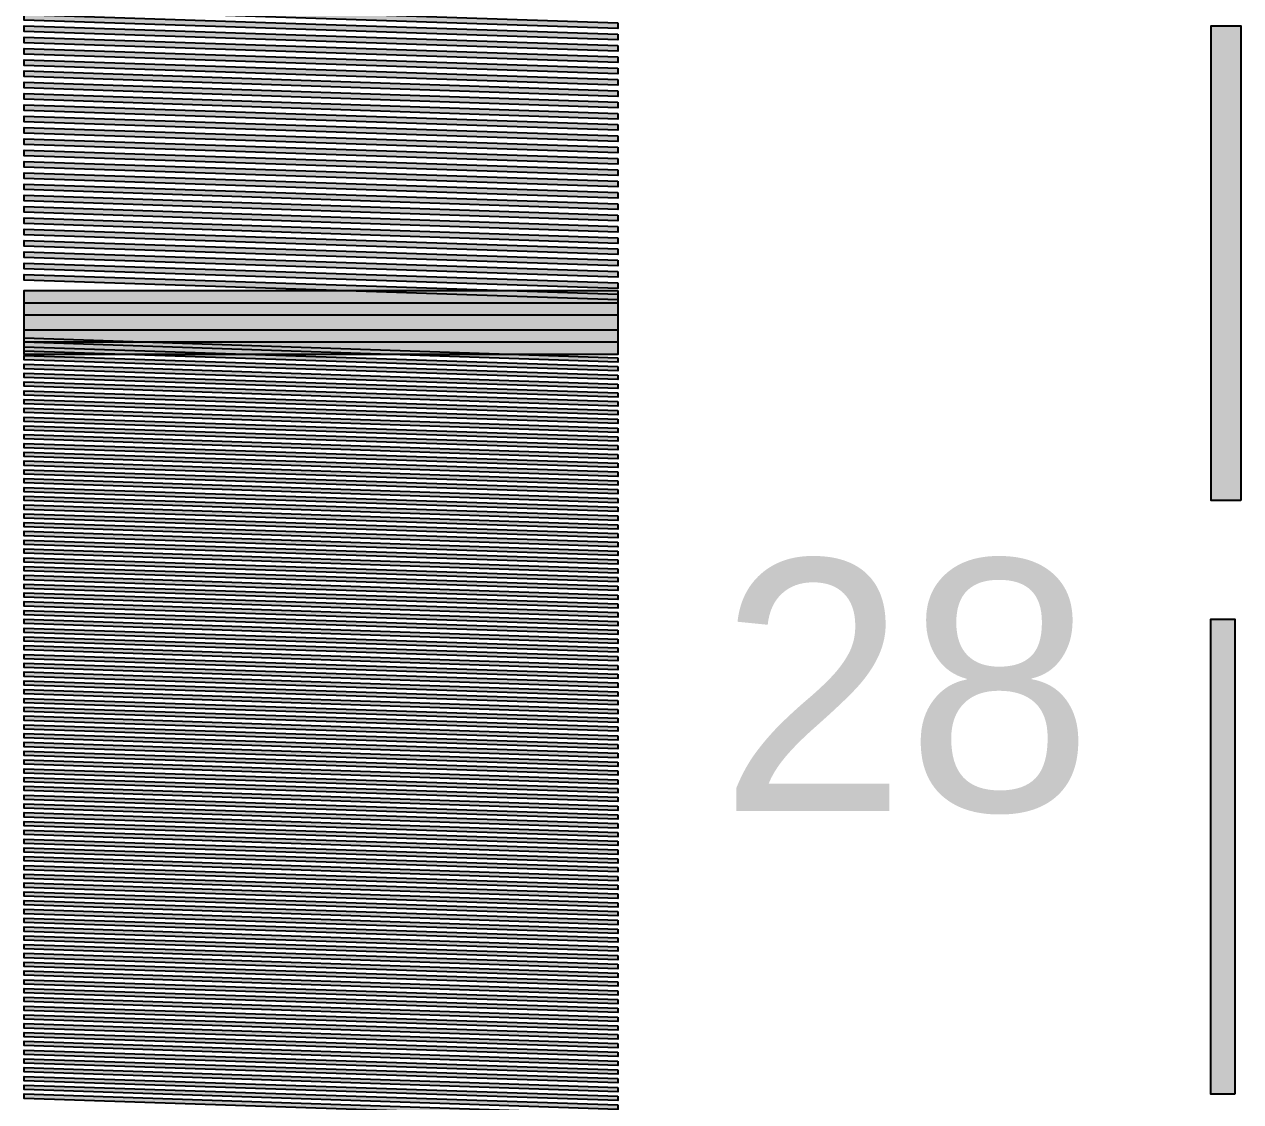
# Model space of a CAD drawing. Header units: millimetres. Extents: x 0 to 1582, y 0 to 984.
# Drawn here: x 1111.1 to 1193.1, y 507.7 to 580.3 of the extents above; entities that cross this region are included whole.
import ezdxf

# ---------------------------------------------------------------- set-up
doc = ezdxf.new("R2010")
doc.units = ezdxf.units.MM
for name, color, linetype in [('CENTER', 7, 'Continuous'), ('LABELS', 7, 'Continuous'), ('PERIPHERY', 7, 'Continuous')]:
    doc.layers.add(name, color=color, linetype=linetype)

msp = doc.modelspace()

# ---------------------------------------------------------------- hatches: boundary and pattern name
at = {"layer": 'CENTER', "true_color": 0x000000}
h = msp.add_hatch(color=7, dxfattribs=at)
h.dxf.hatch_style = 1
h.paths.add_polyline_path([(1193.12, 548.251), (1191.12, 548.251), (1191.12, 580.25), (1193.12, 580.25), (1193.12, 548.251)])
h = msp.add_hatch(color=7, dxfattribs=at)
h.dxf.hatch_style = 1
h.paths.add_polyline_path([(1192.719, 508.251), (1191.119, 508.251), (1191.119, 540.251), (1192.719, 540.251), (1192.719, 508.251)])
at = {"layer": 'PERIPHERY', "true_color": 0x000000}
h = msp.add_hatch(color=7, dxfattribs=at)
h.dxf.hatch_style = 1
h.paths.add_polyline_path([(1151.12, 580.443), (1151.12, 580.062), (1111.117, 581.395), (1111.117, 581.776), (1151.12, 580.443)])
h = msp.add_hatch(color=7, dxfattribs=at)
h.dxf.hatch_style = 1
h.paths.add_polyline_path([(1151.12, 579.68), (1151.12, 579.299), (1111.117, 580.633), (1111.117, 581.014), (1151.12, 579.68)])
h = msp.add_hatch(color=7, dxfattribs=at)
h.dxf.hatch_style = 1
h.paths.add_polyline_path([(1151.12, 578.918), (1151.12, 578.537), (1111.117, 579.871), (1111.117, 580.252), (1151.12, 578.918)])
h = msp.add_hatch(color=7, dxfattribs=at)
h.dxf.hatch_style = 1
h.paths.add_polyline_path([(1151.12, 578.156), (1151.12, 577.775), (1111.117, 579.109), (1111.117, 579.49), (1151.12, 578.156)])
h = msp.add_hatch(color=7, dxfattribs=at)
h.dxf.hatch_style = 1
h.paths.add_polyline_path([(1151.12, 577.393), (1151.12, 577.011), (1111.117, 578.345), (1111.117, 578.726), (1151.12, 577.393)])
h = msp.add_hatch(color=7, dxfattribs=at)
h.dxf.hatch_style = 1
h.paths.add_polyline_path([(1151.12, 576.631), (1151.12, 576.25), (1111.117, 577.583), (1111.117, 577.964), (1151.12, 576.631)])
h = msp.add_hatch(color=7, dxfattribs=at)
h.dxf.hatch_style = 1
h.paths.add_polyline_path([(1151.12, 575.87), (1151.12, 575.488), (1111.117, 576.822), (1111.117, 577.203), (1151.12, 575.87)])
h = msp.add_hatch(color=7, dxfattribs=at)
h.dxf.hatch_style = 1
h.paths.add_polyline_path([(1151.12, 575.108), (1151.12, 574.727), (1111.117, 576.06), (1111.117, 576.441), (1151.12, 575.108)])
h = msp.add_hatch(color=7, dxfattribs=at)
h.dxf.hatch_style = 1
h.paths.add_polyline_path([(1151.12, 574.347), (1151.12, 573.965), (1111.117, 575.298), (1111.117, 575.68), (1151.12, 574.347)])
h = msp.add_hatch(color=7, dxfattribs=at)
h.dxf.hatch_style = 1
h.paths.add_polyline_path([(1151.12, 573.585), (1151.12, 573.204), (1111.117, 574.537), (1111.117, 574.918), (1151.12, 573.585)])
h = msp.add_hatch(color=7, dxfattribs=at)
h.dxf.hatch_style = 1
h.paths.add_polyline_path([(1151.12, 572.823), (1151.12, 572.442), (1111.117, 573.775), (1111.117, 574.157), (1151.12, 572.823)])
h = msp.add_hatch(color=7, dxfattribs=at)
h.dxf.hatch_style = 1
h.paths.add_polyline_path([(1151.12, 572.061), (1151.12, 571.681), (1111.117, 573.014), (1111.117, 573.395), (1151.12, 572.061)])
h = msp.add_hatch(color=7, dxfattribs=at)
h.dxf.hatch_style = 1
h.paths.add_polyline_path([(1151.12, 571.3), (1151.12, 570.919), (1111.117, 572.252), (1111.117, 572.634), (1151.12, 571.3)])
h = msp.add_hatch(color=7, dxfattribs=at)
h.dxf.hatch_style = 1
h.paths.add_polyline_path([(1151.12, 570.538), (1151.12, 570.157), (1111.117, 571.49), (1111.117, 571.871), (1151.12, 570.538)])
h = msp.add_hatch(color=7, dxfattribs=at)
h.dxf.hatch_style = 1
h.paths.add_polyline_path([(1151.12, 569.776), (1151.12, 569.395), (1111.117, 570.728), (1111.117, 571.109), (1151.12, 569.776)])
h = msp.add_hatch(color=7, dxfattribs=at)
h.dxf.hatch_style = 1
h.paths.add_polyline_path([(1151.12, 569.014), (1151.12, 568.633), (1111.117, 569.966), (1111.117, 570.347), (1151.12, 569.014)])
h = msp.add_hatch(color=7, dxfattribs=at)
h.dxf.hatch_style = 1
h.paths.add_polyline_path([(1151.12, 568.252), (1151.12, 567.87), (1111.117, 569.204), (1111.117, 569.585), (1151.12, 568.252)])
h = msp.add_hatch(color=7, dxfattribs=at)
h.dxf.hatch_style = 1
h.paths.add_polyline_path([(1151.12, 567.49), (1151.12, 567.109), (1111.117, 568.442), (1111.117, 568.823), (1151.12, 567.49)])
h = msp.add_hatch(color=7, dxfattribs=at)
h.dxf.hatch_style = 1
h.paths.add_polyline_path([(1151.12, 566.729), (1151.12, 566.347), (1111.117, 567.681), (1111.117, 568.062), (1151.12, 566.729)])
h = msp.add_hatch(color=7, dxfattribs=at)
h.dxf.hatch_style = 1
h.paths.add_polyline_path([(1151.12, 565.967), (1151.12, 565.586), (1111.117, 566.919), (1111.117, 567.3), (1151.12, 565.967)])
h = msp.add_hatch(color=7, dxfattribs=at)
h.dxf.hatch_style = 1
h.paths.add_polyline_path([(1151.12, 565.205), (1151.12, 564.824), (1111.117, 566.157), (1111.117, 566.539), (1151.12, 565.205)])
h = msp.add_hatch(color=7, dxfattribs=at)
h.dxf.hatch_style = 1
h.paths.add_polyline_path([(1151.12, 564.444), (1151.12, 564.063), (1111.117, 565.396), (1111.117, 565.777), (1151.12, 564.444)])
h = msp.add_hatch(color=7, dxfattribs=at)
h.dxf.hatch_style = 1
h.paths.add_polyline_path([(1151.12, 563.681), (1151.12, 563.3), (1111.117, 564.634), (1111.117, 565.015), (1151.12, 563.681)])
h = msp.add_hatch(color=7, dxfattribs=at)
h.dxf.hatch_style = 1
h.paths.add_polyline_path([(1151.12, 562.919), (1151.12, 562.538), (1111.117, 563.872), (1111.117, 564.253), (1151.12, 562.919)])
h = msp.add_hatch(color=7, dxfattribs=at)
h.dxf.hatch_style = 1
h.paths.add_polyline_path([(1151.12, 562.157), (1151.12, 561.776), (1111.117, 563.11), (1111.117, 563.491), (1151.12, 562.157)])
h = msp.add_hatch(color=7, dxfattribs=at)
h.dxf.hatch_style = 1
h.paths.add_polyline_path([(1151.12, 562.398), (1151.12, 559.732), (1111.117, 559.732), (1111.117, 562.398), (1151.12, 562.398)])
h = msp.add_hatch(color=7, dxfattribs=at)
h.dxf.hatch_style = 1
h.paths.add_polyline_path([(1151.12, 561.583), (1151.12, 558.917), (1111.117, 558.917), (1111.117, 561.583), (1151.12, 561.583)])
h = msp.add_hatch(color=7, dxfattribs=at)
h.dxf.hatch_style = 1
h.paths.add_polyline_path([(1151.12, 560.768), (1151.12, 558.102), (1111.117, 558.102), (1111.117, 560.768), (1151.12, 560.768)])
h = msp.add_hatch(color=7, dxfattribs=at)
h.dxf.hatch_style = 1
h.paths.add_polyline_path([(1151.12, 557.879), (1151.12, 557.583), (1111.117, 558.917), (1111.117, 559.213), (1151.12, 557.879)])
h = msp.add_hatch(color=7, dxfattribs=at)
h.dxf.hatch_style = 1
h.paths.add_polyline_path([(1151.12, 557.287), (1151.12, 556.99), (1111.117, 558.324), (1111.117, 558.62), (1151.12, 557.287)])
h = msp.add_hatch(color=7, dxfattribs=at)
h.dxf.hatch_style = 1
h.paths.add_polyline_path([(1151.12, 556.694), (1151.12, 556.398), (1111.117, 557.731), (1111.117, 558.027), (1151.12, 556.694)])
h = msp.add_hatch(color=7, dxfattribs=at)
h.dxf.hatch_style = 1
h.paths.add_polyline_path([(1151.12, 556.101), (1151.12, 555.805), (1111.117, 557.139), (1111.117, 557.435), (1151.12, 556.101)])
h = msp.add_hatch(color=7, dxfattribs=at)
h.dxf.hatch_style = 1
h.paths.add_polyline_path([(1151.12, 555.509), (1151.12, 555.212), (1111.117, 556.546), (1111.117, 556.842), (1151.12, 555.509)])
h = msp.add_hatch(color=7, dxfattribs=at)
h.dxf.hatch_style = 1
h.paths.add_polyline_path([(1151.12, 554.916), (1151.12, 554.62), (1111.117, 555.953), (1111.117, 556.249), (1151.12, 554.916)])
h = msp.add_hatch(color=7, dxfattribs=at)
h.dxf.hatch_style = 1
h.paths.add_polyline_path([(1151.12, 554.323), (1151.12, 554.027), (1111.117, 555.36), (1111.117, 555.656), (1151.12, 554.323)])
h = msp.add_hatch(color=7, dxfattribs=at)
h.dxf.hatch_style = 1
h.paths.add_polyline_path([(1151.12, 553.731), (1151.12, 553.434), (1111.117, 554.768), (1111.117, 555.064), (1151.12, 553.731)])
h = msp.add_hatch(color=7, dxfattribs=at)
h.dxf.hatch_style = 1
h.paths.add_polyline_path([(1151.12, 553.139), (1151.12, 552.842), (1111.117, 554.176), (1111.117, 554.472), (1151.12, 553.139)])
h = msp.add_hatch(color=7, dxfattribs=at)
h.dxf.hatch_style = 1
h.paths.add_polyline_path([(1151.12, 552.546), (1151.12, 552.25), (1111.117, 553.584), (1111.117, 553.879), (1151.12, 552.546)])
h = msp.add_hatch(color=7, dxfattribs=at)
h.dxf.hatch_style = 1
h.paths.add_polyline_path([(1151.12, 551.954), (1151.12, 551.658), (1111.117, 552.991), (1111.117, 553.287), (1151.12, 551.954)])
h = msp.add_hatch(color=7, dxfattribs=at)
h.dxf.hatch_style = 1
h.paths.add_polyline_path([(1151.12, 551.362), (1151.12, 551.066), (1111.117, 552.399), (1111.117, 552.695), (1151.12, 551.362)])
h = msp.add_hatch(color=7, dxfattribs=at)
h.dxf.hatch_style = 1
h.paths.add_polyline_path([(1151.12, 550.769), (1151.12, 550.473), (1111.117, 551.806), (1111.117, 552.103), (1151.12, 550.769)])
h = msp.add_hatch(color=7, dxfattribs=at)
h.dxf.hatch_style = 1
h.paths.add_polyline_path([(1151.12, 550.177), (1151.12, 549.88), (1111.117, 551.214), (1111.117, 551.51), (1151.12, 550.177)])
h = msp.add_hatch(color=7, dxfattribs=at)
h.dxf.hatch_style = 1
h.paths.add_polyline_path([(1151.12, 549.584), (1151.12, 549.288), (1111.117, 550.621), (1111.117, 550.918), (1151.12, 549.584)])
h = msp.add_hatch(color=7, dxfattribs=at)
h.dxf.hatch_style = 1
h.paths.add_polyline_path([(1151.12, 548.991), (1151.12, 548.695), (1111.117, 550.029), (1111.117, 550.325), (1151.12, 548.991)])
h = msp.add_hatch(color=7, dxfattribs=at)
h.dxf.hatch_style = 1
h.paths.add_polyline_path([(1151.12, 548.399), (1151.12, 548.102), (1111.117, 549.436), (1111.117, 549.732), (1151.12, 548.399)])
h = msp.add_hatch(color=7, dxfattribs=at)
h.dxf.hatch_style = 1
h.paths.add_polyline_path([(1151.12, 547.806), (1151.12, 547.51), (1111.117, 548.843), (1111.117, 549.14), (1151.12, 547.806)])
h = msp.add_hatch(color=7, dxfattribs=at)
h.dxf.hatch_style = 1
h.paths.add_polyline_path([(1151.12, 547.213), (1151.12, 546.917), (1111.117, 548.25), (1111.117, 548.546), (1151.12, 547.213)])
h = msp.add_hatch(color=7, dxfattribs=at)
h.dxf.hatch_style = 1
h.paths.add_polyline_path([(1151.12, 546.621), (1151.12, 546.324), (1111.117, 547.658), (1111.117, 547.954), (1151.12, 546.621)])
h = msp.add_hatch(color=7, dxfattribs=at)
h.dxf.hatch_style = 1
h.paths.add_polyline_path([(1151.12, 546.029), (1151.12, 545.732), (1111.117, 547.066), (1111.117, 547.362), (1151.12, 546.029)])
h = msp.add_hatch(color=7, dxfattribs=at)
h.dxf.hatch_style = 1
h.paths.add_polyline_path([(1151.12, 545.436), (1151.12, 545.14), (1111.117, 546.473), (1111.117, 546.77), (1151.12, 545.436)])
h = msp.add_hatch(color=7, dxfattribs=at)
h.dxf.hatch_style = 1
h.paths.add_polyline_path([(1151.12, 544.844), (1151.12, 544.548), (1111.117, 545.881), (1111.117, 546.178), (1151.12, 544.844)])
h = msp.add_hatch(color=7, dxfattribs=at)
h.dxf.hatch_style = 1
h.paths.add_polyline_path([(1151.12, 544.252), (1151.12, 543.956), (1111.117, 545.289), (1111.117, 545.585), (1151.12, 544.252)])
h = msp.add_hatch(color=7, dxfattribs=at)
h.dxf.hatch_style = 1
h.paths.add_polyline_path([(1151.12, 543.659), (1151.12, 543.363), (1111.117, 544.696), (1111.117, 544.993), (1151.12, 543.659)])
h = msp.add_hatch(color=7, dxfattribs=at)
h.dxf.hatch_style = 1
h.paths.add_polyline_path([(1151.12, 543.067), (1151.12, 542.771), (1111.117, 544.104), (1111.117, 544.4), (1151.12, 543.067)])
h = msp.add_hatch(color=7, dxfattribs=at)
h.dxf.hatch_style = 1
h.paths.add_polyline_path([(1151.12, 542.474), (1151.12, 542.178), (1111.117, 543.511), (1111.117, 543.808), (1151.12, 542.474)])
h = msp.add_hatch(color=7, dxfattribs=at)
h.dxf.hatch_style = 1
h.paths.add_polyline_path([(1151.12, 541.881), (1151.12, 541.585), (1111.117, 542.918), (1111.117, 543.215), (1151.12, 541.881)])
h = msp.add_hatch(color=7, dxfattribs=at)
h.dxf.hatch_style = 1
h.paths.add_polyline_path([(1151.12, 541.289), (1151.12, 540.993), (1111.117, 542.326), (1111.117, 542.622), (1151.12, 541.289)])
h = msp.add_hatch(color=7, dxfattribs=at)
h.dxf.hatch_style = 1
h.paths.add_polyline_path([(1151.12, 540.696), (1151.12, 540.4), (1111.117, 541.733), (1111.117, 542.029), (1151.12, 540.696)])
h = msp.add_hatch(color=7, dxfattribs=at)
h.dxf.hatch_style = 1
h.paths.add_polyline_path([(1151.12, 540.103), (1151.12, 539.807), (1111.117, 541.14), (1111.117, 541.437), (1151.12, 540.103)])
h = msp.add_hatch(color=7, dxfattribs=at)
h.dxf.hatch_style = 1
h.paths.add_polyline_path([(1151.12, 539.511), (1151.12, 539.215), (1111.117, 540.548), (1111.117, 540.844), (1151.12, 539.511)])
h = msp.add_hatch(color=7, dxfattribs=at)
h.dxf.hatch_style = 1
h.paths.add_polyline_path([(1151.12, 538.918), (1151.12, 538.622), (1111.117, 539.955), (1111.117, 540.251), (1151.12, 538.918)])
h = msp.add_hatch(color=7, dxfattribs=at)
h.dxf.hatch_style = 1
h.paths.add_polyline_path([(1151.12, 538.325), (1151.12, 538.029), (1111.117, 539.362), (1111.117, 539.658), (1151.12, 538.325)])
h = msp.add_hatch(color=7, dxfattribs=at)
h.dxf.hatch_style = 1
h.paths.add_polyline_path([(1151.12, 537.733), (1151.12, 537.437), (1111.117, 538.77), (1111.117, 539.066), (1151.12, 537.733)])
h = msp.add_hatch(color=7, dxfattribs=at)
h.dxf.hatch_style = 1
h.paths.add_polyline_path([(1151.12, 537.14), (1151.12, 536.845), (1111.117, 538.178), (1111.117, 538.474), (1151.12, 537.14)])
h = msp.add_hatch(color=7, dxfattribs=at)
h.dxf.hatch_style = 1
h.paths.add_polyline_path([(1151.12, 536.548), (1151.12, 536.252), (1111.117, 537.585), (1111.117, 537.882), (1151.12, 536.548)])
h = msp.add_hatch(color=7, dxfattribs=at)
h.dxf.hatch_style = 1
h.paths.add_polyline_path([(1151.12, 535.956), (1151.12, 535.66), (1111.117, 536.993), (1111.117, 537.289), (1151.12, 535.956)])
h = msp.add_hatch(color=7, dxfattribs=at)
h.dxf.hatch_style = 1
h.paths.add_polyline_path([(1151.12, 535.364), (1151.12, 535.068), (1111.117, 536.401), (1111.117, 536.697), (1151.12, 535.364)])
h = msp.add_hatch(color=7, dxfattribs=at)
h.dxf.hatch_style = 1
h.paths.add_polyline_path([(1151.12, 534.771), (1151.12, 534.475), (1111.117, 535.808), (1111.117, 536.104), (1151.12, 534.771)])
h = msp.add_hatch(color=7, dxfattribs=at)
h.dxf.hatch_style = 1
h.paths.add_polyline_path([(1151.12, 534.178), (1151.12, 533.882), (1111.117, 535.215), (1111.117, 535.511), (1151.12, 534.178)])
h = msp.add_hatch(color=7, dxfattribs=at)
h.dxf.hatch_style = 1
h.paths.add_polyline_path([(1151.12, 533.585), (1151.12, 533.289), (1111.117, 534.622), (1111.117, 534.919), (1151.12, 533.585)])
h = msp.add_hatch(color=7, dxfattribs=at)
h.dxf.hatch_style = 1
h.paths.add_polyline_path([(1151.12, 532.993), (1151.12, 532.697), (1111.117, 534.03), (1111.117, 534.326), (1151.12, 532.993)])
h = msp.add_hatch(color=7, dxfattribs=at)
h.dxf.hatch_style = 1
h.paths.add_polyline_path([(1151.12, 532.4), (1151.12, 532.104), (1111.117, 533.437), (1111.117, 533.733), (1151.12, 532.4)])
h = msp.add_hatch(color=7, dxfattribs=at)
h.dxf.hatch_style = 1
h.paths.add_polyline_path([(1151.12, 531.807), (1151.12, 531.511), (1111.117, 532.844), (1111.117, 533.141), (1151.12, 531.807)])
h = msp.add_hatch(color=7, dxfattribs=at)
h.dxf.hatch_style = 1
h.paths.add_polyline_path([(1151.12, 531.214), (1151.12, 530.918), (1111.117, 532.251), (1111.117, 532.548), (1151.12, 531.214)])
h = msp.add_hatch(color=7, dxfattribs=at)
h.dxf.hatch_style = 1
h.paths.add_polyline_path([(1151.12, 530.622), (1151.12, 530.326), (1111.117, 531.659), (1111.117, 531.955), (1151.12, 530.622)])
h = msp.add_hatch(color=7, dxfattribs=at)
h.dxf.hatch_style = 1
h.paths.add_polyline_path([(1151.12, 530.03), (1151.12, 529.734), (1111.117, 531.067), (1111.117, 531.363), (1151.12, 530.03)])
h = msp.add_hatch(color=7, dxfattribs=at)
h.dxf.hatch_style = 1
h.paths.add_polyline_path([(1151.12, 529.438), (1151.12, 529.142), (1111.117, 530.475), (1111.117, 530.771), (1151.12, 529.438)])
h = msp.add_hatch(color=7, dxfattribs=at)
h.dxf.hatch_style = 1
h.paths.add_polyline_path([(1151.12, 528.845), (1151.12, 528.55), (1111.117, 529.883), (1111.117, 530.179), (1151.12, 528.845)])
h = msp.add_hatch(color=7, dxfattribs=at)
h.dxf.hatch_style = 1
h.paths.add_polyline_path([(1151.12, 528.253), (1151.12, 527.957), (1111.117, 529.29), (1111.117, 529.587), (1151.12, 528.253)])
h = msp.add_hatch(color=7, dxfattribs=at)
h.dxf.hatch_style = 1
h.paths.add_polyline_path([(1151.12, 527.66), (1151.12, 527.364), (1111.117, 528.697), (1111.117, 528.994), (1151.12, 527.66)])
h = msp.add_hatch(color=7, dxfattribs=at)
h.dxf.hatch_style = 1
h.paths.add_polyline_path([(1151.12, 527.068), (1151.12, 526.772), (1111.117, 528.105), (1111.117, 528.402), (1151.12, 527.068)])
h = msp.add_hatch(color=7, dxfattribs=at)
h.dxf.hatch_style = 1
h.paths.add_polyline_path([(1151.12, 526.475), (1151.12, 526.18), (1111.117, 527.513), (1111.117, 527.809), (1151.12, 526.475)])
h = msp.add_hatch(color=7, dxfattribs=at)
h.dxf.hatch_style = 1
h.paths.add_polyline_path([(1151.12, 525.883), (1151.12, 525.587), (1111.117, 526.92), (1111.117, 527.217), (1151.12, 525.883)])
h = msp.add_hatch(color=7, dxfattribs=at)
h.dxf.hatch_style = 1
h.paths.add_polyline_path([(1151.12, 525.29), (1151.12, 524.994), (1111.117, 526.327), (1111.117, 526.624), (1151.12, 525.29)])
h = msp.add_hatch(color=7, dxfattribs=at)
h.dxf.hatch_style = 1
h.paths.add_polyline_path([(1151.12, 524.698), (1151.12, 524.401), (1111.117, 525.734), (1111.117, 526.031), (1151.12, 524.698)])
h = msp.add_hatch(color=7, dxfattribs=at)
h.dxf.hatch_style = 1
h.paths.add_polyline_path([(1151.12, 524.105), (1151.12, 523.808), (1111.117, 525.141), (1111.117, 525.438), (1151.12, 524.105)])
h = msp.add_hatch(color=7, dxfattribs=at)
h.dxf.hatch_style = 1
h.paths.add_polyline_path([(1151.12, 523.512), (1151.12, 523.216), (1111.117, 524.549), (1111.117, 524.846), (1151.12, 523.512)])
h = msp.add_hatch(color=7, dxfattribs=at)
h.dxf.hatch_style = 1
h.paths.add_polyline_path([(1151.12, 522.92), (1151.12, 522.624), (1111.117, 523.957), (1111.117, 524.254), (1151.12, 522.92)])
h = msp.add_hatch(color=7, dxfattribs=at)
h.dxf.hatch_style = 1
h.paths.add_polyline_path([(1151.12, 522.328), (1151.12, 522.032), (1111.117, 523.365), (1111.117, 523.661), (1151.12, 522.328)])
h = msp.add_hatch(color=7, dxfattribs=at)
h.dxf.hatch_style = 1
h.paths.add_polyline_path([(1151.12, 521.736), (1151.12, 521.439), (1111.117, 522.772), (1111.117, 523.069), (1151.12, 521.736)])
h = msp.add_hatch(color=7, dxfattribs=at)
h.dxf.hatch_style = 1
h.paths.add_polyline_path([(1151.12, 521.144), (1151.12, 520.847), (1111.117, 522.18), (1111.117, 522.477), (1151.12, 521.144)])
h = msp.add_hatch(color=7, dxfattribs=at)
h.dxf.hatch_style = 1
h.paths.add_polyline_path([(1151.12, 520.55), (1151.12, 520.254), (1111.117, 521.587), (1111.117, 521.884), (1151.12, 520.55)])
h = msp.add_hatch(color=7, dxfattribs=at)
h.dxf.hatch_style = 1
h.paths.add_polyline_path([(1151.12, 519.958), (1151.12, 519.661), (1111.117, 520.994), (1111.117, 521.291), (1151.12, 519.958)])
h = msp.add_hatch(color=7, dxfattribs=at)
h.dxf.hatch_style = 1
h.paths.add_polyline_path([(1151.12, 519.365), (1151.12, 519.069), (1111.117, 520.402), (1111.117, 520.699), (1151.12, 519.365)])
h = msp.add_hatch(color=7, dxfattribs=at)
h.dxf.hatch_style = 1
h.paths.add_polyline_path([(1151.12, 518.772), (1151.12, 518.476), (1111.117, 519.809), (1111.117, 520.106), (1151.12, 518.772)])
h = msp.add_hatch(color=7, dxfattribs=at)
h.dxf.hatch_style = 1
h.paths.add_polyline_path([(1151.12, 518.18), (1151.12, 517.883), (1111.117, 519.216), (1111.117, 519.513), (1151.12, 518.18)])
h = msp.add_hatch(color=7, dxfattribs=at)
h.dxf.hatch_style = 1
h.paths.add_polyline_path([(1151.12, 517.587), (1151.12, 517.291), (1111.117, 518.624), (1111.117, 518.921), (1151.12, 517.587)])
h = msp.add_hatch(color=7, dxfattribs=at)
h.dxf.hatch_style = 1
h.paths.add_polyline_path([(1151.12, 516.994), (1151.12, 516.698), (1111.117, 518.031), (1111.117, 518.328), (1151.12, 516.994)])
h = msp.add_hatch(color=7, dxfattribs=at)
h.dxf.hatch_style = 1
h.paths.add_polyline_path([(1151.12, 516.402), (1151.12, 516.105), (1111.117, 517.438), (1111.117, 517.735), (1151.12, 516.402)])
h = msp.add_hatch(color=7, dxfattribs=at)
h.dxf.hatch_style = 1
h.paths.add_polyline_path([(1151.12, 515.809), (1151.12, 515.513), (1111.117, 516.846), (1111.117, 517.143), (1151.12, 515.809)])
h = msp.add_hatch(color=7, dxfattribs=at)
h.dxf.hatch_style = 1
h.paths.add_polyline_path([(1151.12, 515.216), (1151.12, 514.92), (1111.117, 516.253), (1111.117, 516.549), (1151.12, 515.216)])
h = msp.add_hatch(color=7, dxfattribs=at)
h.dxf.hatch_style = 1
h.paths.add_polyline_path([(1151.12, 514.624), (1151.12, 514.327), (1111.117, 515.661), (1111.117, 515.957), (1151.12, 514.624)])
h = msp.add_hatch(color=7, dxfattribs=at)
h.dxf.hatch_style = 1
h.paths.add_polyline_path([(1151.12, 514.032), (1151.12, 513.735), (1111.117, 515.069), (1111.117, 515.365), (1151.12, 514.032)])
h = msp.add_hatch(color=7, dxfattribs=at)
h.dxf.hatch_style = 1
h.paths.add_polyline_path([(1151.12, 513.439), (1151.12, 513.143), (1111.117, 514.477), (1111.117, 514.773), (1151.12, 513.439)])
h = msp.add_hatch(color=7, dxfattribs=at)
h.dxf.hatch_style = 1
h.paths.add_polyline_path([(1151.12, 512.847), (1151.12, 512.551), (1111.117, 513.884), (1111.117, 514.181), (1151.12, 512.847)])
h = msp.add_hatch(color=7, dxfattribs=at)
h.dxf.hatch_style = 1
h.paths.add_polyline_path([(1151.12, 512.255), (1151.12, 511.959), (1111.117, 513.292), (1111.117, 513.588), (1151.12, 512.255)])
h = msp.add_hatch(color=7, dxfattribs=at)
h.dxf.hatch_style = 1
h.paths.add_polyline_path([(1151.12, 511.662), (1151.12, 511.365), (1111.117, 512.699), (1111.117, 512.995), (1151.12, 511.662)])
h = msp.add_hatch(color=7, dxfattribs=at)
h.dxf.hatch_style = 1
h.paths.add_polyline_path([(1151.12, 511.069), (1151.12, 510.773), (1111.117, 512.106), (1111.117, 512.403), (1151.12, 511.069)])
h = msp.add_hatch(color=7, dxfattribs=at)
h.dxf.hatch_style = 1
h.paths.add_polyline_path([(1151.12, 510.476), (1151.12, 510.18), (1111.117, 511.514), (1111.117, 511.81), (1151.12, 510.476)])
h = msp.add_hatch(color=7, dxfattribs=at)
h.dxf.hatch_style = 1
h.paths.add_polyline_path([(1151.12, 509.884), (1151.12, 509.587), (1111.117, 510.921), (1111.117, 511.217), (1151.12, 509.884)])
h = msp.add_hatch(color=7, dxfattribs=at)
h.dxf.hatch_style = 1
h.paths.add_polyline_path([(1151.12, 509.291), (1151.12, 508.995), (1111.117, 510.328), (1111.117, 510.625), (1151.12, 509.291)])
h = msp.add_hatch(color=7, dxfattribs=at)
h.dxf.hatch_style = 1
h.paths.add_polyline_path([(1151.12, 508.698), (1151.12, 508.402), (1111.117, 509.736), (1111.117, 510.032), (1151.12, 508.698)])
h = msp.add_hatch(color=7, dxfattribs=at)
h.dxf.hatch_style = 1
h.paths.add_polyline_path([(1151.12, 508.105), (1151.12, 507.809), (1111.117, 509.143), (1111.117, 509.439), (1151.12, 508.105)])
h = msp.add_hatch(color=7, dxfattribs=at)
h.dxf.hatch_style = 1
h.paths.add_polyline_path([(1151.12, 507.513), (1151.12, 507.217), (1111.117, 508.55), (1111.117, 508.847), (1151.12, 507.513)])
h = msp.add_hatch(color=7, dxfattribs=at)
h.dxf.hatch_style = 1
h.paths.add_polyline_path([(1151.12, 506.921), (1151.12, 506.625), (1111.117, 507.958), (1111.117, 508.254), (1151.12, 506.921)])

# ---------------------------------------------------------------- linework, layer by layer
at = {"layer": 'CENTER', "color": 250}
for points in [[(1193.12, 548.251), (1191.12, 548.251), (1191.12, 580.25), (1193.12, 580.25), (1193.12, 548.251)], [(1192.719, 508.251), (1191.119, 508.251), (1191.119, 540.251), (1192.719, 540.251), (1192.719, 508.251)]]:
    msp.add_lwpolyline(points, close=True, dxfattribs=at)
at = {"layer": 'CENTER', "color": 250, "true_color": 0x000000}
for points in [[(1193.12, 548.251), (1193.12, 580.25), (1191.12, 580.25)], [(1191.12, 580.25), (1191.12, 548.251), (1193.12, 548.251)], [(1192.719, 508.251), (1192.719, 540.251), (1191.119, 540.251)], [(1191.119, 540.251), (1191.119, 508.251), (1192.719, 508.251)]]:
    msp.add_solid(points, dxfattribs=at)
at = {"layer": 'PERIPHERY', "color": 250}
for points in [[(1151.12, 580.443), (1151.12, 580.062), (1111.117, 581.395), (1111.117, 581.776), (1151.12, 580.443)], [(1151.12, 579.68), (1151.12, 579.299), (1111.117, 580.633), (1111.117, 581.014), (1151.12, 579.68)], [(1151.12, 578.918), (1151.12, 578.537), (1111.117, 579.871), (1111.117, 580.252), (1151.12, 578.918)], [(1151.12, 578.156), (1151.12, 577.775), (1111.117, 579.109), (1111.117, 579.49), (1151.12, 578.156)], [(1151.12, 577.393), (1151.12, 577.011), (1111.117, 578.345), (1111.117, 578.726), (1151.12, 577.393)], [(1151.12, 576.631), (1151.12, 576.25), (1111.117, 577.583), (1111.117, 577.964), (1151.12, 576.631)], [(1151.12, 575.87), (1151.12, 575.488), (1111.117, 576.822), (1111.117, 577.203), (1151.12, 575.87)], [(1151.12, 575.108), (1151.12, 574.727), (1111.117, 576.06), (1111.117, 576.441), (1151.12, 575.108)], [(1151.12, 574.347), (1151.12, 573.965), (1111.117, 575.298), (1111.117, 575.68), (1151.12, 574.347)], [(1151.12, 573.585), (1151.12, 573.204), (1111.117, 574.537), (1111.117, 574.918), (1151.12, 573.585)], [(1151.12, 572.823), (1151.12, 572.442), (1111.117, 573.775), (1111.117, 574.157), (1151.12, 572.823)], [(1151.12, 572.061), (1151.12, 571.681), (1111.117, 573.014), (1111.117, 573.395), (1151.12, 572.061)], [(1151.12, 571.3), (1151.12, 570.919), (1111.117, 572.252), (1111.117, 572.634), (1151.12, 571.3)], [(1151.12, 570.538), (1151.12, 570.157), (1111.117, 571.49), (1111.117, 571.871), (1151.12, 570.538)], [(1151.12, 569.776), (1151.12, 569.395), (1111.117, 570.728), (1111.117, 571.109), (1151.12, 569.776)], [(1151.12, 569.014), (1151.12, 568.633), (1111.117, 569.966), (1111.117, 570.347), (1151.12, 569.014)], [(1151.12, 568.252), (1151.12, 567.87), (1111.117, 569.204), (1111.117, 569.585), (1151.12, 568.252)], [(1151.12, 567.49), (1151.12, 567.109), (1111.117, 568.442), (1111.117, 568.823), (1151.12, 567.49)], [(1151.12, 566.729), (1151.12, 566.347), (1111.117, 567.681), (1111.117, 568.062), (1151.12, 566.729)], [(1151.12, 565.967), (1151.12, 565.586), (1111.117, 566.919), (1111.117, 567.3), (1151.12, 565.967)], [(1151.12, 565.205), (1151.12, 564.824), (1111.117, 566.157), (1111.117, 566.539), (1151.12, 565.205)], [(1151.12, 564.444), (1151.12, 564.063), (1111.117, 565.396), (1111.117, 565.777), (1151.12, 564.444)], [(1151.12, 563.681), (1151.12, 563.3), (1111.117, 564.634), (1111.117, 565.015), (1151.12, 563.681)], [(1151.12, 562.919), (1151.12, 562.538), (1111.117, 563.872), (1111.117, 564.253), (1151.12, 562.919)], [(1151.12, 562.157), (1151.12, 561.776), (1111.117, 563.11), (1111.117, 563.491), (1151.12, 562.157)], [(1151.12, 562.398), (1151.12, 559.732), (1111.117, 559.732), (1111.117, 562.398), (1151.12, 562.398)], [(1151.12, 561.583), (1151.12, 558.917), (1111.117, 558.917), (1111.117, 561.583), (1151.12, 561.583)], [(1151.12, 560.768), (1151.12, 558.102), (1111.117, 558.102), (1111.117, 560.768), (1151.12, 560.768)], [(1151.12, 557.879), (1151.12, 557.583), (1111.117, 558.917), (1111.117, 559.213), (1151.12, 557.879)], [(1151.12, 557.287), (1151.12, 556.99), (1111.117, 558.324), (1111.117, 558.62), (1151.12, 557.287)], [(1151.12, 556.694), (1151.12, 556.398), (1111.117, 557.731), (1111.117, 558.027), (1151.12, 556.694)], [(1151.12, 556.101), (1151.12, 555.805), (1111.117, 557.139), (1111.117, 557.435), (1151.12, 556.101)], [(1151.12, 555.509), (1151.12, 555.212), (1111.117, 556.546), (1111.117, 556.842), (1151.12, 555.509)], [(1151.12, 554.916), (1151.12, 554.62), (1111.117, 555.953), (1111.117, 556.249), (1151.12, 554.916)], [(1151.12, 554.323), (1151.12, 554.027), (1111.117, 555.36), (1111.117, 555.656), (1151.12, 554.323)], [(1151.12, 553.731), (1151.12, 553.434), (1111.117, 554.768), (1111.117, 555.064), (1151.12, 553.731)], [(1151.12, 553.139), (1151.12, 552.842), (1111.117, 554.176), (1111.117, 554.472), (1151.12, 553.139)], [(1151.12, 552.546), (1151.12, 552.25), (1111.117, 553.584), (1111.117, 553.879), (1151.12, 552.546)], [(1151.12, 551.954), (1151.12, 551.658), (1111.117, 552.991), (1111.117, 553.287), (1151.12, 551.954)], [(1151.12, 551.362), (1151.12, 551.066), (1111.117, 552.399), (1111.117, 552.695), (1151.12, 551.362)], [(1151.12, 550.769), (1151.12, 550.473), (1111.117, 551.806), (1111.117, 552.103), (1151.12, 550.769)], [(1151.12, 550.177), (1151.12, 549.88), (1111.117, 551.214), (1111.117, 551.51), (1151.12, 550.177)], [(1151.12, 549.584), (1151.12, 549.288), (1111.117, 550.621), (1111.117, 550.918), (1151.12, 549.584)], [(1151.12, 548.991), (1151.12, 548.695), (1111.117, 550.029), (1111.117, 550.325), (1151.12, 548.991)], [(1151.12, 548.399), (1151.12, 548.102), (1111.117, 549.436), (1111.117, 549.732), (1151.12, 548.399)], [(1151.12, 547.806), (1151.12, 547.51), (1111.117, 548.843), (1111.117, 549.14), (1151.12, 547.806)], [(1151.12, 547.213), (1151.12, 546.917), (1111.117, 548.25), (1111.117, 548.546), (1151.12, 547.213)], [(1151.12, 546.621), (1151.12, 546.324), (1111.117, 547.658), (1111.117, 547.954), (1151.12, 546.621)], [(1151.12, 546.029), (1151.12, 545.732), (1111.117, 547.066), (1111.117, 547.362), (1151.12, 546.029)], [(1151.12, 545.436), (1151.12, 545.14), (1111.117, 546.473), (1111.117, 546.77), (1151.12, 545.436)], [(1151.12, 544.844), (1151.12, 544.548), (1111.117, 545.881), (1111.117, 546.178), (1151.12, 544.844)], [(1151.12, 544.252), (1151.12, 543.956), (1111.117, 545.289), (1111.117, 545.585), (1151.12, 544.252)], [(1151.12, 543.659), (1151.12, 543.363), (1111.117, 544.696), (1111.117, 544.993), (1151.12, 543.659)], [(1151.12, 543.067), (1151.12, 542.771), (1111.117, 544.104), (1111.117, 544.4), (1151.12, 543.067)], [(1151.12, 542.474), (1151.12, 542.178), (1111.117, 543.511), (1111.117, 543.808), (1151.12, 542.474)], [(1151.12, 541.881), (1151.12, 541.585), (1111.117, 542.918), (1111.117, 543.215), (1151.12, 541.881)], [(1151.12, 541.289), (1151.12, 540.993), (1111.117, 542.326), (1111.117, 542.622), (1151.12, 541.289)], [(1151.12, 540.696), (1151.12, 540.4), (1111.117, 541.733), (1111.117, 542.029), (1151.12, 540.696)], [(1151.12, 540.103), (1151.12, 539.807), (1111.117, 541.14), (1111.117, 541.437), (1151.12, 540.103)], [(1151.12, 539.511), (1151.12, 539.215), (1111.117, 540.548), (1111.117, 540.844), (1151.12, 539.511)], [(1151.12, 538.918), (1151.12, 538.622), (1111.117, 539.955), (1111.117, 540.251), (1151.12, 538.918)], [(1151.12, 538.325), (1151.12, 538.029), (1111.117, 539.362), (1111.117, 539.658), (1151.12, 538.325)], [(1151.12, 537.733), (1151.12, 537.437), (1111.117, 538.77), (1111.117, 539.066), (1151.12, 537.733)], [(1151.12, 537.14), (1151.12, 536.845), (1111.117, 538.178), (1111.117, 538.474), (1151.12, 537.14)], [(1151.12, 536.548), (1151.12, 536.252), (1111.117, 537.585), (1111.117, 537.882), (1151.12, 536.548)], [(1151.12, 535.956), (1151.12, 535.66), (1111.117, 536.993), (1111.117, 537.289), (1151.12, 535.956)], [(1151.12, 535.364), (1151.12, 535.068), (1111.117, 536.401), (1111.117, 536.697), (1151.12, 535.364)], [(1151.12, 534.771), (1151.12, 534.475), (1111.117, 535.808), (1111.117, 536.104), (1151.12, 534.771)], [(1151.12, 534.178), (1151.12, 533.882), (1111.117, 535.215), (1111.117, 535.511), (1151.12, 534.178)], [(1151.12, 533.585), (1151.12, 533.289), (1111.117, 534.622), (1111.117, 534.919), (1151.12, 533.585)], [(1151.12, 532.993), (1151.12, 532.697), (1111.117, 534.03), (1111.117, 534.326), (1151.12, 532.993)], [(1151.12, 532.4), (1151.12, 532.104), (1111.117, 533.437), (1111.117, 533.733), (1151.12, 532.4)], [(1151.12, 531.807), (1151.12, 531.511), (1111.117, 532.844), (1111.117, 533.141), (1151.12, 531.807)], [(1151.12, 531.214), (1151.12, 530.918), (1111.117, 532.251), (1111.117, 532.548), (1151.12, 531.214)], [(1151.12, 530.622), (1151.12, 530.326), (1111.117, 531.659), (1111.117, 531.955), (1151.12, 530.622)], [(1151.12, 530.03), (1151.12, 529.734), (1111.117, 531.067), (1111.117, 531.363), (1151.12, 530.03)], [(1151.12, 529.438), (1151.12, 529.142), (1111.117, 530.475), (1111.117, 530.771), (1151.12, 529.438)], [(1151.12, 528.845), (1151.12, 528.55), (1111.117, 529.883), (1111.117, 530.179), (1151.12, 528.845)], [(1151.12, 528.253), (1151.12, 527.957), (1111.117, 529.29), (1111.117, 529.587), (1151.12, 528.253)], [(1151.12, 527.66), (1151.12, 527.364), (1111.117, 528.697), (1111.117, 528.994), (1151.12, 527.66)], [(1151.12, 527.068), (1151.12, 526.772), (1111.117, 528.105), (1111.117, 528.402), (1151.12, 527.068)], [(1151.12, 526.475), (1151.12, 526.18), (1111.117, 527.513), (1111.117, 527.809), (1151.12, 526.475)], [(1151.12, 525.883), (1151.12, 525.587), (1111.117, 526.92), (1111.117, 527.217), (1151.12, 525.883)], [(1151.12, 525.29), (1151.12, 524.994), (1111.117, 526.327), (1111.117, 526.624), (1151.12, 525.29)], [(1151.12, 524.698), (1151.12, 524.401), (1111.117, 525.734), (1111.117, 526.031), (1151.12, 524.698)], [(1151.12, 524.105), (1151.12, 523.808), (1111.117, 525.141), (1111.117, 525.438), (1151.12, 524.105)], [(1151.12, 523.512), (1151.12, 523.216), (1111.117, 524.549), (1111.117, 524.846), (1151.12, 523.512)], [(1151.12, 522.92), (1151.12, 522.624), (1111.117, 523.957), (1111.117, 524.254), (1151.12, 522.92)], [(1151.12, 522.328), (1151.12, 522.032), (1111.117, 523.365), (1111.117, 523.661), (1151.12, 522.328)], [(1151.12, 521.736), (1151.12, 521.439), (1111.117, 522.772), (1111.117, 523.069), (1151.12, 521.736)], [(1151.12, 521.144), (1151.12, 520.847), (1111.117, 522.18), (1111.117, 522.477), (1151.12, 521.144)], [(1151.12, 520.55), (1151.12, 520.254), (1111.117, 521.587), (1111.117, 521.884), (1151.12, 520.55)], [(1151.12, 519.958), (1151.12, 519.661), (1111.117, 520.994), (1111.117, 521.291), (1151.12, 519.958)], [(1151.12, 519.365), (1151.12, 519.069), (1111.117, 520.402), (1111.117, 520.699), (1151.12, 519.365)], [(1151.12, 518.772), (1151.12, 518.476), (1111.117, 519.809), (1111.117, 520.106), (1151.12, 518.772)], [(1151.12, 518.18), (1151.12, 517.883), (1111.117, 519.216), (1111.117, 519.513), (1151.12, 518.18)], [(1151.12, 517.587), (1151.12, 517.291), (1111.117, 518.624), (1111.117, 518.921), (1151.12, 517.587)], [(1151.12, 516.994), (1151.12, 516.698), (1111.117, 518.031), (1111.117, 518.328), (1151.12, 516.994)], [(1151.12, 516.402), (1151.12, 516.105), (1111.117, 517.438), (1111.117, 517.735), (1151.12, 516.402)], [(1151.12, 515.809), (1151.12, 515.513), (1111.117, 516.846), (1111.117, 517.143), (1151.12, 515.809)], [(1151.12, 515.216), (1151.12, 514.92), (1111.117, 516.253), (1111.117, 516.549), (1151.12, 515.216)], [(1151.12, 514.624), (1151.12, 514.327), (1111.117, 515.661), (1111.117, 515.957), (1151.12, 514.624)], [(1151.12, 514.032), (1151.12, 513.735), (1111.117, 515.069), (1111.117, 515.365), (1151.12, 514.032)], [(1151.12, 513.439), (1151.12, 513.143), (1111.117, 514.477), (1111.117, 514.773), (1151.12, 513.439)], [(1151.12, 512.847), (1151.12, 512.551), (1111.117, 513.884), (1111.117, 514.181), (1151.12, 512.847)], [(1151.12, 512.255), (1151.12, 511.959), (1111.117, 513.292), (1111.117, 513.588), (1151.12, 512.255)], [(1151.12, 511.662), (1151.12, 511.365), (1111.117, 512.699), (1111.117, 512.995), (1151.12, 511.662)], [(1151.12, 511.069), (1151.12, 510.773), (1111.117, 512.106), (1111.117, 512.403), (1151.12, 511.069)], [(1151.12, 510.476), (1151.12, 510.18), (1111.117, 511.514), (1111.117, 511.81), (1151.12, 510.476)], [(1151.12, 509.884), (1151.12, 509.587), (1111.117, 510.921), (1111.117, 511.217), (1151.12, 509.884)], [(1151.12, 509.291), (1151.12, 508.995), (1111.117, 510.328), (1111.117, 510.625), (1151.12, 509.291)], [(1151.12, 508.698), (1151.12, 508.402), (1111.117, 509.736), (1111.117, 510.032), (1151.12, 508.698)], [(1151.12, 508.105), (1151.12, 507.809), (1111.117, 509.143), (1111.117, 509.439), (1151.12, 508.105)], [(1151.12, 507.513), (1151.12, 507.217), (1111.117, 508.55), (1111.117, 508.847), (1151.12, 507.513)], [(1151.12, 506.921), (1151.12, 506.625), (1111.117, 507.958), (1111.117, 508.254), (1151.12, 506.921)]]:
    msp.add_lwpolyline(points, close=True, dxfattribs=at)
at = {"layer": 'PERIPHERY', "color": 250, "true_color": 0x000000}
for points in [[(1111.117, 581.395), (1151.12, 580.062), (1151.12, 580.443)], [(1151.12, 579.68), (1111.117, 581.014), (1111.117, 580.633)], [(1111.117, 580.633), (1151.12, 579.299), (1151.12, 579.68)], [(1151.12, 578.918), (1111.117, 580.252), (1111.117, 579.871)], [(1111.117, 579.871), (1151.12, 578.537), (1151.12, 578.918)], [(1151.12, 578.156), (1111.117, 579.49), (1111.117, 579.109)], [(1111.117, 579.109), (1151.12, 577.775), (1151.12, 578.156)], [(1151.12, 577.393), (1111.117, 578.726), (1111.117, 578.345)], [(1111.117, 578.345), (1151.12, 577.011), (1151.12, 577.393)], [(1151.12, 576.631), (1111.117, 577.964), (1111.117, 577.583)], [(1111.117, 577.583), (1151.12, 576.25), (1151.12, 576.631)], [(1151.12, 575.87), (1111.117, 577.203), (1111.117, 576.822)], [(1111.117, 576.822), (1151.12, 575.488), (1151.12, 575.87)], [(1151.12, 575.108), (1111.117, 576.441), (1111.117, 576.06)], [(1111.117, 576.06), (1151.12, 574.727), (1151.12, 575.108)], [(1151.12, 574.347), (1111.117, 575.68), (1111.117, 575.298)], [(1111.117, 575.298), (1151.12, 573.965), (1151.12, 574.347)], [(1151.12, 573.585), (1111.117, 574.918), (1111.117, 574.537)], [(1111.117, 574.537), (1151.12, 573.204), (1151.12, 573.585)], [(1151.12, 572.823), (1111.117, 574.157), (1111.117, 573.775)], [(1111.117, 573.775), (1151.12, 572.442), (1151.12, 572.823)], [(1151.12, 572.061), (1111.117, 573.395), (1111.117, 573.014)], [(1111.117, 573.014), (1151.12, 571.681), (1151.12, 572.061)], [(1151.12, 571.3), (1111.117, 572.634), (1111.117, 572.252)], [(1111.117, 572.252), (1151.12, 570.919), (1151.12, 571.3)], [(1151.12, 570.538), (1111.117, 571.871), (1111.117, 571.49)], [(1111.117, 571.49), (1151.12, 570.157), (1151.12, 570.538)], [(1151.12, 569.776), (1111.117, 571.109), (1111.117, 570.728)], [(1111.117, 570.728), (1151.12, 569.395), (1151.12, 569.776)], [(1151.12, 569.014), (1111.117, 570.347), (1111.117, 569.966)], [(1111.117, 569.966), (1151.12, 568.633), (1151.12, 569.014)], [(1151.12, 568.252), (1111.117, 569.585), (1111.117, 569.204)], [(1111.117, 569.204), (1151.12, 567.87), (1151.12, 568.252)], [(1151.12, 567.49), (1111.117, 568.823), (1111.117, 568.442)], [(1111.117, 568.442), (1151.12, 567.109), (1151.12, 567.49)], [(1151.12, 566.729), (1111.117, 568.062), (1111.117, 567.681)], [(1111.117, 567.681), (1151.12, 566.347), (1151.12, 566.729)], [(1151.12, 565.967), (1111.117, 567.3), (1111.117, 566.919)], [(1111.117, 566.919), (1151.12, 565.586), (1151.12, 565.967)], [(1151.12, 565.205), (1111.117, 566.539), (1111.117, 566.157)], [(1111.117, 566.157), (1151.12, 564.824), (1151.12, 565.205)], [(1151.12, 564.444), (1111.117, 565.777), (1111.117, 565.396)], [(1111.117, 565.396), (1151.12, 564.063), (1151.12, 564.444)], [(1151.12, 563.681), (1111.117, 565.015), (1111.117, 564.634)], [(1111.117, 564.634), (1151.12, 563.3), (1151.12, 563.681)], [(1151.12, 562.919), (1111.117, 564.253), (1111.117, 563.872)], [(1111.117, 563.872), (1151.12, 562.538), (1151.12, 562.919)], [(1151.12, 562.157), (1111.117, 563.491), (1111.117, 563.11)], [(1111.117, 563.11), (1151.12, 561.776), (1151.12, 562.157)], [(1151.12, 562.398), (1111.117, 562.398), (1111.117, 559.732)], [(1111.117, 559.732), (1151.12, 559.732), (1151.12, 562.398)], [(1151.12, 561.583), (1111.117, 561.583), (1111.117, 558.917)], [(1111.117, 558.917), (1151.12, 558.917), (1151.12, 561.583)], [(1151.12, 560.768), (1111.117, 560.768), (1111.117, 558.102)], [(1111.117, 558.102), (1151.12, 558.102), (1151.12, 560.768)], [(1151.12, 557.879), (1111.117, 559.213), (1111.117, 558.917)], [(1111.117, 558.917), (1151.12, 557.583), (1151.12, 557.879)], [(1151.12, 557.287), (1111.117, 558.62), (1111.117, 558.324)], [(1111.117, 558.324), (1151.12, 556.99), (1151.12, 557.287)], [(1151.12, 556.694), (1111.117, 558.027), (1111.117, 557.731)], [(1111.117, 557.731), (1151.12, 556.398), (1151.12, 556.694)], [(1151.12, 556.101), (1111.117, 557.435), (1111.117, 557.139)], [(1111.117, 557.139), (1151.12, 555.805), (1151.12, 556.101)], [(1151.12, 555.509), (1111.117, 556.842), (1111.117, 556.546)], [(1111.117, 556.546), (1151.12, 555.212), (1151.12, 555.509)], [(1151.12, 554.916), (1111.117, 556.249), (1111.117, 555.953)], [(1111.117, 555.953), (1151.12, 554.62), (1151.12, 554.916)], [(1151.12, 554.323), (1111.117, 555.656), (1111.117, 555.36)], [(1111.117, 555.36), (1151.12, 554.027), (1151.12, 554.323)], [(1151.12, 553.731), (1111.117, 555.064), (1111.117, 554.768)], [(1111.117, 554.768), (1151.12, 553.434), (1151.12, 553.731)], [(1151.12, 553.139), (1111.117, 554.472), (1111.117, 554.176)], [(1111.117, 554.176), (1151.12, 552.842), (1151.12, 553.139)], [(1151.12, 552.546), (1111.117, 553.879), (1111.117, 553.584)], [(1111.117, 553.584), (1151.12, 552.25), (1151.12, 552.546)], [(1151.12, 551.954), (1111.117, 553.287), (1111.117, 552.991)], [(1111.117, 552.991), (1151.12, 551.658), (1151.12, 551.954)], [(1151.12, 551.362), (1111.117, 552.695), (1111.117, 552.399)], [(1111.117, 552.399), (1151.12, 551.066), (1151.12, 551.362)], [(1151.12, 550.769), (1111.117, 552.103), (1111.117, 551.806)], [(1111.117, 551.806), (1151.12, 550.473), (1151.12, 550.769)], [(1151.12, 550.177), (1111.117, 551.51), (1111.117, 551.214)], [(1111.117, 551.214), (1151.12, 549.88), (1151.12, 550.177)], [(1151.12, 549.584), (1111.117, 550.918), (1111.117, 550.621)], [(1111.117, 550.621), (1151.12, 549.288), (1151.12, 549.584)], [(1151.12, 548.991), (1111.117, 550.325), (1111.117, 550.029)], [(1111.117, 550.029), (1151.12, 548.695), (1151.12, 548.991)], [(1151.12, 548.399), (1111.117, 549.732), (1111.117, 549.436)], [(1111.117, 549.436), (1151.12, 548.102), (1151.12, 548.399)], [(1151.12, 547.806), (1111.117, 549.14), (1111.117, 548.843)], [(1111.117, 548.843), (1151.12, 547.51), (1151.12, 547.806)], [(1151.12, 547.213), (1111.117, 548.546), (1111.117, 548.25)], [(1111.117, 548.25), (1151.12, 546.917), (1151.12, 547.213)], [(1151.12, 546.621), (1111.117, 547.954), (1111.117, 547.658)], [(1111.117, 547.658), (1151.12, 546.324), (1151.12, 546.621)], [(1151.12, 546.029), (1111.117, 547.362), (1111.117, 547.066)], [(1111.117, 547.066), (1151.12, 545.732), (1151.12, 546.029)], [(1151.12, 545.436), (1111.117, 546.77), (1111.117, 546.473)], [(1111.117, 546.473), (1151.12, 545.14), (1151.12, 545.436)], [(1151.12, 544.844), (1111.117, 546.178), (1111.117, 545.881)], [(1111.117, 545.881), (1151.12, 544.548), (1151.12, 544.844)], [(1151.12, 544.252), (1111.117, 545.585), (1111.117, 545.289)], [(1111.117, 545.289), (1151.12, 543.956), (1151.12, 544.252)], [(1151.12, 543.659), (1111.117, 544.993), (1111.117, 544.696)], [(1111.117, 544.696), (1151.12, 543.363), (1151.12, 543.659)], [(1151.12, 543.067), (1111.117, 544.4), (1111.117, 544.104)], [(1111.117, 544.104), (1151.12, 542.771), (1151.12, 543.067)], [(1151.12, 542.474), (1111.117, 543.808), (1111.117, 543.511)], [(1111.117, 543.511), (1151.12, 542.178), (1151.12, 542.474)], [(1151.12, 541.881), (1111.117, 543.215), (1111.117, 542.918)], [(1111.117, 542.918), (1151.12, 541.585), (1151.12, 541.881)], [(1151.12, 541.289), (1111.117, 542.622), (1111.117, 542.326)], [(1111.117, 542.326), (1151.12, 540.993), (1151.12, 541.289)], [(1151.12, 540.696), (1111.117, 542.029), (1111.117, 541.733)], [(1111.117, 541.733), (1151.12, 540.4), (1151.12, 540.696)], [(1151.12, 540.103), (1111.117, 541.437), (1111.117, 541.14)], [(1111.117, 541.14), (1151.12, 539.807), (1151.12, 540.103)], [(1151.12, 539.511), (1111.117, 540.844), (1111.117, 540.548)], [(1111.117, 540.548), (1151.12, 539.215), (1151.12, 539.511)], [(1151.12, 538.918), (1111.117, 540.251), (1111.117, 539.955)], [(1111.117, 539.955), (1151.12, 538.622), (1151.12, 538.918)], [(1151.12, 538.325), (1111.117, 539.658), (1111.117, 539.362)], [(1111.117, 539.362), (1151.12, 538.029), (1151.12, 538.325)], [(1151.12, 537.733), (1111.117, 539.066), (1111.117, 538.77)], [(1111.117, 538.77), (1151.12, 537.437), (1151.12, 537.733)], [(1151.12, 537.14), (1111.117, 538.474), (1111.117, 538.178)], [(1111.117, 538.178), (1151.12, 536.845), (1151.12, 537.14)], [(1151.12, 536.548), (1111.117, 537.882), (1111.117, 537.585)], [(1111.117, 537.585), (1151.12, 536.252), (1151.12, 536.548)], [(1151.12, 535.956), (1111.117, 537.289), (1111.117, 536.993)], [(1111.117, 536.993), (1151.12, 535.66), (1151.12, 535.956)], [(1151.12, 535.364), (1111.117, 536.697), (1111.117, 536.401)], [(1111.117, 536.401), (1151.12, 535.068), (1151.12, 535.364)], [(1151.12, 534.771), (1111.117, 536.104), (1111.117, 535.808)], [(1111.117, 535.808), (1151.12, 534.475), (1151.12, 534.771)], [(1151.12, 534.178), (1111.117, 535.511), (1111.117, 535.215)], [(1111.117, 535.215), (1151.12, 533.882), (1151.12, 534.178)], [(1151.12, 533.585), (1111.117, 534.919), (1111.117, 534.622)], [(1111.117, 534.622), (1151.12, 533.289), (1151.12, 533.585)], [(1151.12, 532.993), (1111.117, 534.326), (1111.117, 534.03)], [(1111.117, 534.03), (1151.12, 532.697), (1151.12, 532.993)], [(1151.12, 532.4), (1111.117, 533.733), (1111.117, 533.437)], [(1111.117, 533.437), (1151.12, 532.104), (1151.12, 532.4)], [(1151.12, 531.807), (1111.117, 533.141), (1111.117, 532.844)], [(1111.117, 532.844), (1151.12, 531.511), (1151.12, 531.807)], [(1151.12, 531.214), (1111.117, 532.548), (1111.117, 532.251)], [(1111.117, 532.251), (1151.12, 530.918), (1151.12, 531.214)], [(1151.12, 530.622), (1111.117, 531.955), (1111.117, 531.659)], [(1111.117, 531.659), (1151.12, 530.326), (1151.12, 530.622)], [(1151.12, 530.03), (1111.117, 531.363), (1111.117, 531.067)], [(1111.117, 531.067), (1151.12, 529.734), (1151.12, 530.03)], [(1151.12, 529.438), (1111.117, 530.771), (1111.117, 530.475)], [(1111.117, 530.475), (1151.12, 529.142), (1151.12, 529.438)], [(1151.12, 528.845), (1111.117, 530.179), (1111.117, 529.883)], [(1111.117, 529.883), (1151.12, 528.55), (1151.12, 528.845)], [(1151.12, 528.253), (1111.117, 529.587), (1111.117, 529.29)], [(1111.117, 529.29), (1151.12, 527.957), (1151.12, 528.253)], [(1151.12, 527.66), (1111.117, 528.994), (1111.117, 528.697)], [(1111.117, 528.697), (1151.12, 527.364), (1151.12, 527.66)], [(1151.12, 527.068), (1111.117, 528.402), (1111.117, 528.105)], [(1111.117, 528.105), (1151.12, 526.772), (1151.12, 527.068)], [(1151.12, 526.475), (1111.117, 527.809), (1111.117, 527.513)], [(1111.117, 527.513), (1151.12, 526.18), (1151.12, 526.475)], [(1151.12, 525.883), (1111.117, 527.217), (1111.117, 526.92)], [(1111.117, 526.92), (1151.12, 525.587), (1151.12, 525.883)], [(1151.12, 525.29), (1111.117, 526.624), (1111.117, 526.327)], [(1111.117, 526.327), (1151.12, 524.994), (1151.12, 525.29)], [(1151.12, 524.698), (1111.117, 526.031), (1111.117, 525.734)], [(1111.117, 525.734), (1151.12, 524.401), (1151.12, 524.698)], [(1151.12, 524.105), (1111.117, 525.438), (1111.117, 525.141)], [(1111.117, 525.141), (1151.12, 523.808), (1151.12, 524.105)], [(1151.12, 523.512), (1111.117, 524.846), (1111.117, 524.549)], [(1111.117, 524.549), (1151.12, 523.216), (1151.12, 523.512)], [(1151.12, 522.92), (1111.117, 524.254), (1111.117, 523.957)], [(1111.117, 523.957), (1151.12, 522.624), (1151.12, 522.92)], [(1151.12, 522.328), (1111.117, 523.661), (1111.117, 523.365)], [(1111.117, 523.365), (1151.12, 522.032), (1151.12, 522.328)], [(1151.12, 521.736), (1111.117, 523.069), (1111.117, 522.772)], [(1111.117, 522.772), (1151.12, 521.439), (1151.12, 521.736)], [(1151.12, 521.144), (1111.117, 522.477), (1111.117, 522.18)], [(1111.117, 522.18), (1151.12, 520.847), (1151.12, 521.144)], [(1151.12, 520.55), (1111.117, 521.884), (1111.117, 521.587)], [(1111.117, 521.587), (1151.12, 520.254), (1151.12, 520.55)], [(1151.12, 519.958), (1111.117, 521.291), (1111.117, 520.994)], [(1111.117, 520.994), (1151.12, 519.661), (1151.12, 519.958)], [(1151.12, 519.365), (1111.117, 520.699), (1111.117, 520.402)], [(1111.117, 520.402), (1151.12, 519.069), (1151.12, 519.365)], [(1151.12, 518.772), (1111.117, 520.106), (1111.117, 519.809)], [(1111.117, 519.809), (1151.12, 518.476), (1151.12, 518.772)], [(1151.12, 518.18), (1111.117, 519.513), (1111.117, 519.216)], [(1111.117, 519.216), (1151.12, 517.883), (1151.12, 518.18)], [(1151.12, 517.587), (1111.117, 518.921), (1111.117, 518.624)], [(1111.117, 518.624), (1151.12, 517.291), (1151.12, 517.587)], [(1151.12, 516.994), (1111.117, 518.328), (1111.117, 518.031)], [(1111.117, 518.031), (1151.12, 516.698), (1151.12, 516.994)], [(1151.12, 516.402), (1111.117, 517.735), (1111.117, 517.438)], [(1111.117, 517.438), (1151.12, 516.105), (1151.12, 516.402)], [(1151.12, 515.809), (1111.117, 517.143), (1111.117, 516.846)], [(1111.117, 516.846), (1151.12, 515.513), (1151.12, 515.809)], [(1151.12, 515.216), (1111.117, 516.549), (1111.117, 516.253)], [(1111.117, 516.253), (1151.12, 514.92), (1151.12, 515.216)], [(1151.12, 514.624), (1111.117, 515.957), (1111.117, 515.661)], [(1111.117, 515.661), (1151.12, 514.327), (1151.12, 514.624)], [(1151.12, 514.032), (1111.117, 515.365), (1111.117, 515.069)], [(1111.117, 515.069), (1151.12, 513.735), (1151.12, 514.032)], [(1151.12, 513.439), (1111.117, 514.773), (1111.117, 514.477)], [(1111.117, 514.477), (1151.12, 513.143), (1151.12, 513.439)], [(1151.12, 512.847), (1111.117, 514.181), (1111.117, 513.884)], [(1111.117, 513.884), (1151.12, 512.551), (1151.12, 512.847)], [(1151.12, 512.255), (1111.117, 513.588), (1111.117, 513.292)], [(1111.117, 513.292), (1151.12, 511.959), (1151.12, 512.255)], [(1151.12, 511.662), (1111.117, 512.995), (1111.117, 512.699)], [(1111.117, 512.699), (1151.12, 511.365), (1151.12, 511.662)], [(1151.12, 511.069), (1111.117, 512.403), (1111.117, 512.106)], [(1111.117, 512.106), (1151.12, 510.773), (1151.12, 511.069)], [(1151.12, 510.476), (1111.117, 511.81), (1111.117, 511.514)], [(1111.117, 511.514), (1151.12, 510.18), (1151.12, 510.476)], [(1151.12, 509.884), (1111.117, 511.217), (1111.117, 510.921)], [(1111.117, 510.921), (1151.12, 509.587), (1151.12, 509.884)], [(1151.12, 509.291), (1111.117, 510.625), (1111.117, 510.328)], [(1111.117, 510.328), (1151.12, 508.995), (1151.12, 509.291)], [(1151.12, 508.698), (1111.117, 510.032), (1111.117, 509.736)], [(1111.117, 509.736), (1151.12, 508.402), (1151.12, 508.698)], [(1151.12, 508.105), (1111.117, 509.439), (1111.117, 509.143)], [(1111.117, 509.143), (1151.12, 507.809), (1151.12, 508.105)], [(1151.12, 507.513), (1111.117, 508.847), (1111.117, 508.55)], [(1111.117, 508.55), (1151.12, 507.217), (1151.12, 507.513)], [(1151.12, 506.921), (1111.117, 508.254), (1111.117, 507.958)], [(1111.117, 507.958), (1151.12, 506.625), (1151.12, 506.921)]]:
    msp.add_solid(points, dxfattribs=at)

# ---------------------------------------------------------------- texts
at = {"layer": 'LABELS', "color": 250}
msp.add_text('28', height=16.9333, dxfattribs=at).set_placement((1157.972, 527.331))

doc.saveas('drawing.dxf')
